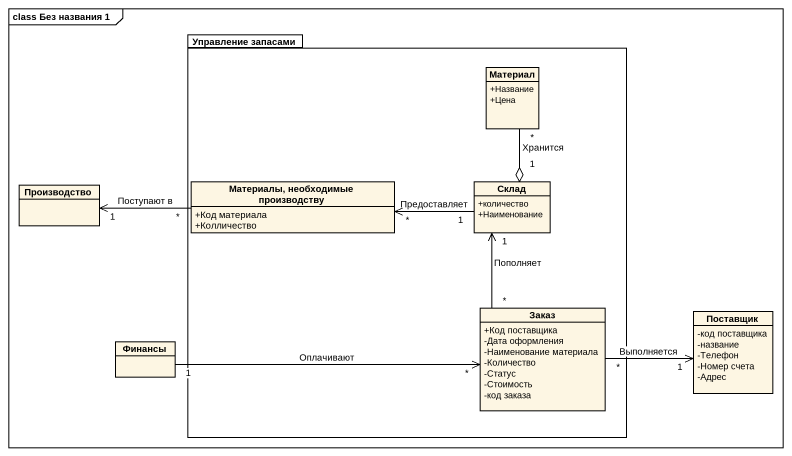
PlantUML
@startuml
mainframe class Без названия 1
hide circle
hide empty members
skinparam classAttributeIconSize 0
package "Управление запасами" as Управление_запасами {
  class Материал {
    +Название
    +Цена
  }
  class "Материалы, необходимые производству" as Материалы_необходимые {
    +Код материала
    +Колличество
  }
  class Склад {
    +количество
    +Наименование
  }
  class Заказ {
    +Код поставщика
    -Дата оформления
    -Наименование материала
    -Количество
    -Статус
    -Стоимость
    -код заказа
  }
}
class Производство
class Поставщик {
  -код поставщика
  -название
  -Телефон
  -Номер счета
  -Адрес
}
class Финансы
Производство "1" <-right- "*" Материалы_необходимые : Поступают в
Склад "1" o-up- "*" Материал : Хранится
Склад "1" -left-> "*" Материалы_необходимые : Предоставляет
Склад "1" <-- "*" Заказ : Пополняет
Заказ "*" -right-> "1" Поставщик : Выполняется
Финансы "1" -right-> "*" Заказ : Оплачивают
@enduml
